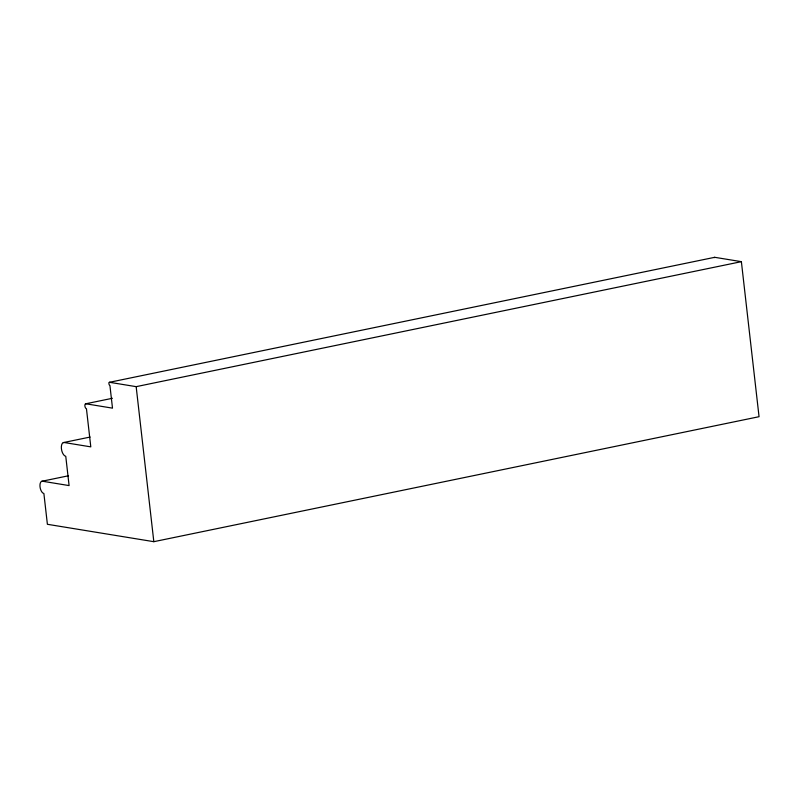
<?xml version="1.0" encoding="UTF-8"?>
<svg xmlns="http://www.w3.org/2000/svg" width="799" height="799" viewBox="0 0 799 799"><rect width="100%" height="100%" fill="white"/><g stroke="black" fill="none" stroke-linecap="round" stroke-linejoin="round"><path stroke-width="1.2" d="M109.353 382.322L714.576 257.338M136.16 386.656L741.382 261.663L759.05 416.698L153.827 541.682L47.391 524.294L43.885 493.502A6.262 3.046 78.3 0 1 40.02 486.851A6.262 3.046 78.3 0 1 42.487 481.228L69.094 485.582L65.758 456.289A7.021 3.416 78.3 0 1 61.423 448.818A7.021 3.416 78.3 0 1 64.19 442.516L90.796 446.861L86.442 408.688A2.497 1.208 78.3 0 1 84.904 406.042A2.497 1.208 78.3 0 1 85.892 403.795L112.499 408.149L109.912 385.418A1.588 0.769 78.3 0 1 108.934 383.73A1.588 0.769 78.3 0 1 109.553 382.302L136.16 386.656L153.827 541.682M85.573 403.825L112.419 398.282M63.291 442.596L90.137 437.053M41.688 481.308L68.534 475.765M741.382 261.663L714.775 257.318A1.588 0.769 78.3 0 0 714.266 257.678"/></g></svg>
